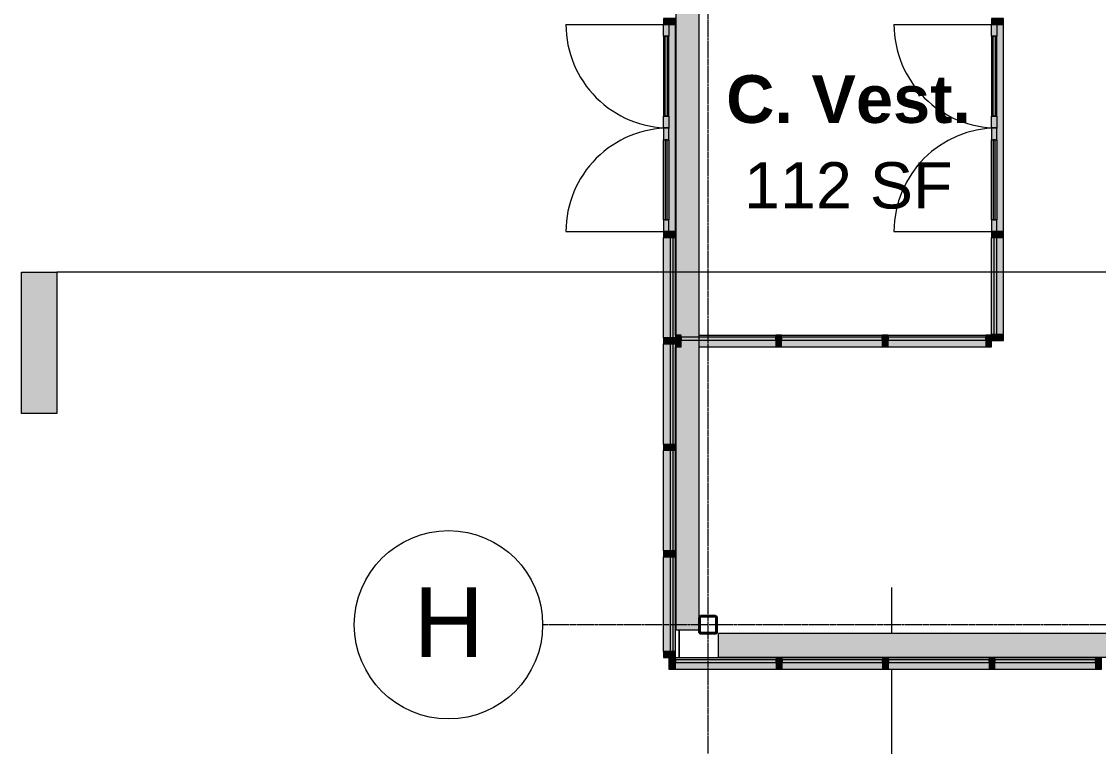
# Model space of a CAD drawing. Header units: inches. Extents: x 21836 to 26875, y -23174 to -20350.
# Drawn here: x 21839.3 to 22205.3, y -22825.7 to -22579.2 of the extents above; entities that cross this region are included whole.
import ezdxf

# ---------------------------------------------------------------- set-up
doc = ezdxf.new("R2010")
doc.units = ezdxf.units.IN
doc.header["$MEASUREMENT"] = 0
doc.linetypes.add('Grid Line 1_2_', pattern=[0.875, 0.5, -0.125, 0.125, -0.125])
for name, color, linetype, lineweight in [('A-DOOR', 31, 'Continuous', 13), ('A-GLAZ-CURT', 52, 'Continuous', 9), ('A-GLAZ-CWMG', 51, 'Continuous', 9), ('C-BLDG-PADS', 91, 'Continuous', 9), ('C-TOPO', 7, 'Continuous', 9), ('Conc', 7, 'Continuous', 9), ('G-ANNO-SYMB', 111, 'Continuous', 9), ('M-AREA-IDEN', 171, 'Continuous', 9), ('S-BEAM', 12, 'Continuous', 9), ('S-COLS', 52, 'Continuous', 9), ('S-GRID', 1, 'Continuous', 9), ('S-GRID-IDEN', 1, 'Continuous', 9)]:
    doc.layers.add(name, color=color, linetype=linetype, lineweight=lineweight)
doc.styles.add('Arial', font='arial.ttf', dxfattribs={"height": 23.60479})
doc.styles.add('Arial_2', font='arial.ttf', dxfattribs={"height": 15.736527})
doc.styles.add('Arial_B_1', font='arialbd.ttf', dxfattribs={"height": 16.236099})

# ---------------------------------------------------------------- blocks, each defined once
blk = doc.blocks.new('Girt_C - 8_D-767115-First Floor Plan')
at = {"layer": 'S-BEAM'}
h = blk.add_hatch(color=256, dxfattribs=at)
h.paths.add_polyline_path([(24244.02, -22787.49), (24244.02, -22787.3), (24099.02, -22787.34), (24099.02, -22787.49), (24221.25, -22787.49)], flags=0)
h.paths.add_polyline_path([(23616.77, -22787.49), (23616.77, -22787.3), (22810.02, -22787.33), (22810.02, -22787.49), (23599.2, -22787.49)], flags=0)
h.paths.add_polyline_path([(22458.77, -22787.49), (22458.77, -22787.3), (22076.14, -22787.33), (22076.14, -22787.49), (22216.89, -22787.49)], flags=0)
h = blk.add_hatch(color=256, dxfattribs=at)
h.paths.add_polyline_path([(24244.02, -22795.12), (24244.02, -22787.49), (24099.02, -22787.49), (24099.02, -22795.12), (24133.2, -22795.12), (24133.2, -22793.43), (24137.2, -22793.43), (24137.2, -22795.12), (24221.25, -22795.12)], flags=0)
h.paths.add_polyline_path([(23616.77, -22795.12), (23616.77, -22787.49), (22810.02, -22787.49), (22810.02, -22795.12), (23599.2, -22795.12)], flags=0)
h.paths.add_polyline_path([(22458.77, -22795.12), (22458.77, -22787.49), (22076.14, -22787.49), (22076.14, -22795.12), (22216.89, -22795.12)], flags=0)
h = blk.add_hatch(color=256, dxfattribs=at)
h.paths.add_polyline_path([(24244.02, -22795.3), (24244.02, -22795.12), (24137.2, -22795.13), (24137.2, -22795.3), (24221.25, -22795.3)], flags=0)
h.paths.add_polyline_path([(24133.2, -22795.3), (24133.2, -22795.12), (24099.02, -22795.13), (24099.02, -22795.3), (24117.57, -22795.3)], flags=0)
h.paths.add_polyline_path([(23616.77, -22795.3), (23616.77, -22795.12), (22810.02, -22795.12), (22810.02, -22795.3), (23599.2, -22795.3)], flags=0)
h.paths.add_polyline_path([(22458.77, -22795.3), (22458.77, -22795.12), (22076.14, -22795.12), (22076.14, -22795.3), (22216.89, -22795.3)], flags=0)
for p, q in [((22458.77, -22787.3), (22076.14, -22787.3)), ((22076.14, -22787.49), (22076.14, -22787.3)), ((22076.14, -22795.12), (22076.14, -22787.49)), ((22076.14, -22795.3), (22076.14, -22795.12)), ((22076.14, -22795.3), (22458.77, -22795.3))]:
    blk.add_line(p, q, dxfattribs=at)
blk = doc.blocks.new('Girt_C - 8_D-803273-First Floor Plan')
at = {"layer": 'S-BEAM'}
h = blk.add_hatch(color=256, dxfattribs=at)
h.paths.add_polyline_path([(22061.64, -22786.18), (22061.83, -22786.18), (22061.82, -22689.8), (22061.64, -22689.8), (22061.64, -22782.17)], flags=0)
h.paths.add_polyline_path([(22061.7, -22685.8), (22061.83, -22685.8), (22061.81, -22545.05), (22061.64, -22545.05), (22061.69, -22685.8)], flags=0)
h.paths.add_polyline_path([(22061.79, -22336.55), (22061.83, -22336.55), (22061.83, -21867.43), (22061.64, -21867.43), (22061.7, -22336.55)], flags=0)
h.paths.add_polyline_path([(22061.83, -21578.18), (22061.83, -21540.93), (22061.64, -21540.93), (22061.7, -21578.18), (22061.73, -21578.18)], flags=0)
h.paths.add_polyline_path([(22061.7, -21178.18), (22061.83, -21178.18), (22061.83, -21143.68), (22061.64, -21143.68), (22061.7, -21178.18)], flags=0)
h = blk.add_hatch(color=256, dxfattribs=at)
h.paths.add_polyline_path([(22061.83, -22786.18), (22069.45, -22786.18), (22069.45, -22687.55), (22063.52, -22687.55), (22063.52, -22689.8), (22061.83, -22689.8), (22061.83, -22782.17)], flags=0)
h.paths.add_polyline_path([(22069.45, -22686.55), (22069.45, -22544.3), (22063.64, -22544.3), (22063.64, -22545.05), (22061.83, -22545.05), (22061.83, -22685.8), (22063.52, -22685.8), (22063.52, -22686.55)], flags=0)
h.paths.add_polyline_path([(22063.64, -22543.3), (22069.45, -22543.3), (22069.45, -22542.93), (22063.64, -22542.93)], flags=0)
h.paths.add_polyline_path([(22061.83, -22336.55), (22069.45, -22336.55), (22069.45, -21867.43), (22061.83, -21867.43), (22061.83, -22259.29)], flags=0)
h.paths.add_polyline_path([(22069.45, -21578.18), (22069.45, -21540.93), (22061.83, -21540.93), (22061.83, -21578.18)], flags=0)
h.paths.add_polyline_path([(22069.45, -21178.18), (22069.45, -21143.68), (22061.83, -21143.68), (22061.83, -21178.18)], flags=0)
h = blk.add_hatch(color=256, dxfattribs=at)
h.paths.add_polyline_path([(22069.59, -22786.18), (22069.64, -22786.18), (22069.59, -22687.55), (22069.45, -22687.55), (22069.45, -22786.18)], flags=0)
h.paths.add_polyline_path([(22069.64, -22686.55), (22069.59, -22544.3), (22069.45, -22544.3), (22069.45, -22686.55), (22069.64, -22686.55)], flags=0)
h.paths.add_polyline_path([(22069.59, -22543.3), (22069.64, -22543.3), (22069.59, -22542.93), (22069.45, -22542.93), (22069.45, -22543.3), (22069.57, -22543.3)], flags=0)
h.paths.add_polyline_path([(22069.45, -22336.55), (22069.64, -22336.55), (22069.59, -21867.43), (22069.45, -21867.43), (22069.45, -22259.29)], flags=0)
h.paths.add_polyline_path([(22069.49, -21578.18), (22069.64, -21578.18), (22069.59, -21540.93), (22069.45, -21540.93), (22069.45, -21578.18)], flags=0)
h.paths.add_polyline_path([(22069.46, -21178.18), (22069.64, -21178.18), (22069.59, -21143.68), (22069.45, -21143.68), (22069.45, -21178.18)], flags=0)
h = blk.add_hatch(color=256, dxfattribs=at)
h.paths.add_polyline_path([(22069.45, -22687.55), (22069.45, -22686.55), (22063.52, -22686.55), (22063.52, -22687.55)], flags=0)
h.paths.add_polyline_path([(22063.64, -22544.3), (22069.45, -22544.3), (22069.45, -22543.3), (22063.64, -22543.3)], flags=0)
h = blk.add_hatch(color=256, dxfattribs=at)
h.paths.add_polyline_path([(22069.59, -22687.55), (22069.64, -22687.55), (22069.59, -22686.55), (22069.45, -22686.55), (22069.45, -22687.55), (22069.58, -22687.55)], flags=0)
h.paths.add_polyline_path([(22069.59, -22544.3), (22069.64, -22544.3), (22069.59, -22543.3), (22069.45, -22543.3), (22069.45, -22544.3), (22069.57, -22544.3)], flags=0)
for p, q in [((22061.64, -22545.05), (22061.64, -22685.8)), ((22069.64, -22686.55), (22069.64, -22545.59)), ((22069.64, -22687.55), (22069.64, -22686.55)), ((22069.64, -22781.77), (22069.64, -22687.55)), ((22061.64, -22689.8), (22061.64, -22786.18)), ((22061.83, -22786.18), (22061.64, -22786.18)), ((22069.45, -22786.18), (22061.83, -22786.18)), ((22069.64, -22786.18), (22069.45, -22786.18))]:
    blk.add_line(p, q, dxfattribs=at)
blk = doc.blocks.new('HSS-Hollow Structural Section-Column - HSS6X6X1_4-V11-First Floor Plan')
at = {"layer": 'S-COLS'}
h = blk.add_hatch(dxfattribs=at)
h.set_pattern_fill('FP_11', color=256, style=0, pattern_type=2)
h.set_pattern_definition([(225, (22072.64, -22784.303), (12.671354, -12.671354), []), (225, (22072.64, -22803.503), (12.671354, -12.671354), [])])
h.paths.add_polyline_path([(-2.53, 3), (-2.86, 2.86), (-3, 2.53), (-3, -2.53), (-2.86, -2.86), (-2.53, -3), (2.53, -3), (2.86, -2.86), (3, -2.53), (3, 2.53), (2.86, 2.86), (2.53, 3)], flags=0)
h.paths.add_polyline_path([(-2.53, 2.77), (2.53, 2.77), (2.7, 2.7), (2.77, 2.53), (2.77, -2.53), (2.7, -2.7), (2.53, -2.77), (-2.53, -2.77), (-2.7, -2.7), (-2.77, -2.53), (-2.77, 2.53), (-2.7, 2.7)], flags=0)
at = {"layer": 'S-COLS', "lineweight": 30}
for p, q in [((-3, 2.53), (-3, -2.53)), ((-2.77, -2.53), (-2.77, 2.53)), ((2.53, 3), (-2.53, 3)), ((-2.53, 2.77), (2.53, 2.77)), ((2.77, 2.53), (2.77, -2.53)), ((3, -2.53), (3, 2.53)), ((2.53, -2.77), (-2.53, -2.77)), ((-2.53, -3), (2.53, -3))]:
    blk.add_line(p, q, dxfattribs=at)
for centre, radius, start, end in [((-2.53, 2.53), 0.466, 90, 180), ((-2.53, 2.53), 0.233, 90, 180), ((2.53, 2.53), 0.466, 360, 90), ((2.53, 2.53), 0.233, 0, 90), ((-2.53, -2.53), 0.466, 180, 270), ((-2.53, -2.53), 0.233, 180, 270), ((2.53, -2.53), 0.466, 270, 360), ((2.53, -2.53), 0.233, 270, 360)]:
    blk.add_arc(centre, radius, start, end, dxfattribs=at)
blk = doc.blocks.new('System Panel - Glazed-827433-First Floor Plan')
at = {"layer": 'A-GLAZ-CURT', "transparency": 33554649}
blk.add_hatch(color=256, dxfattribs=at).paths.add_polyline_path([(-17.09, -0.25), (-17.09, -1.25), (17.09, -1.25), (17.09, -0.25)], flags=0)
at = {"layer": 'A-GLAZ-CURT', "lineweight": 13}
for p, q in [((17.09, -0.25), (-17.09, -0.25)), ((-17.09, -0.25), (-17.09, -1.25)), ((-17.09, -1.25), (17.09, -1.25)), ((17.09, -1.25), (17.09, -0.25))]:
    blk.add_line(p, q, dxfattribs=at)
at = {"layer": 'A-GLAZ-CURT'}
for p, q in [((-17.09, -1.25), (-17.09, -0.25)), ((17.09, -0.25), (-17.09, -0.25)), ((-17.09, -1.25), (17.09, -1.25)), ((17.09, -0.25), (17.09, -1.25))]:
    blk.add_line(p, q, dxfattribs=at)
blk = doc.blocks.new('Rectangular Mullion - Rectangular Mullion 1-769200-First Floor Plan')
at = {"layer": 'A-GLAZ-CWMG'}
h = blk.add_hatch(color=256, dxfattribs=at)
h.paths.add_polyline_path([(22387.27, -22799.43), (22421.45, -22799.43), (22421.45, -22797.18), (22387.27, -22797.18)], flags=0)
h.paths.add_polyline_path([(22387.27, -22796.18), (22421.45, -22796.18), (22421.45, -22795.43), (22387.27, -22795.43)], flags=0)
blk.add_hatch(color=256, dxfattribs=at).paths.add_polyline_path([(22421.45, -22797.18), (22421.45, -22796.18), (22387.27, -22796.18), (22387.27, -22797.18)], flags=0)
for p, q in [((22387.27, -22795.43), (22421.45, -22795.43)), ((22387.27, -22799.43), (22421.45, -22799.43))]:
    blk.add_line(p, q, dxfattribs=at)
blk = doc.blocks.new('Rectangular Mullion - Rectangular Mullion 1-827436-First Floor Plan')
at = {"layer": 'A-GLAZ-CWMG'}
blk.add_hatch(color=256, dxfattribs=at).paths.add_polyline_path([(-2, -2), (-2, 2), (0, 2), (0, -2)], flags=0)
at = {"layer": 'A-GLAZ-CWMG', "lineweight": 20}
for p, q in [((-2, 2), (0, 2)), ((-2, -2), (-2, 2)), ((0, 2), (0, -2)), ((0, -2), (-2, -2))]:
    blk.add_line(p, q, dxfattribs=at)
blk = doc.blocks.new('Rectangular Mullion - Rectangular Mullion 1-827430-First Floor Plan')
at = {"layer": 'A-GLAZ-CWMG'}
blk.add_hatch(color=256, dxfattribs=at).paths.add_polyline_path([(-1, -2), (-1, 2), (1, 2), (1, -2)], flags=0)
at = {"layer": 'A-GLAZ-CWMG', "lineweight": 20}
for p, q in [((-1, 2), (1, 2)), ((-1, -2), (-1, 2)), ((1, 2), (1, -2)), ((1, -2), (-1, -2))]:
    blk.add_line(p, q, dxfattribs=at)
blk = doc.blocks.new('Door_Single_Storefront - one-827478-First Floor Plan')
at = {"layer": 'A-DOOR'}
h = blk.add_hatch(color=256, dxfattribs=at)
h.paths.add_polyline_path([(17.59375, -0.25), (13.59375, -0.25), (13.59375, -2), (17.59375, -2)], flags=0)
h.paths.add_polyline_path([(-13.59375, -0.25), (-17.59375, -0.25), (-17.59375, -2), (-13.59375, -2)], flags=0)
h = blk.add_hatch(color=256, dxfattribs=at)
h.paths.add_polyline_path([(13.59375, -1.5), (-13.59375, -1.5), (-13.59375, -2), (13.59375, -2)], flags=0)
h.paths.add_polyline_path([(13.59375, -0.25), (-13.59375, -0.25), (-13.59375, -0.75), (13.59375, -0.75)], flags=0)
blk.add_hatch(color=256, dxfattribs=at).paths.add_polyline_path([(13.59375, -1.5), (13.59375, -0.75), (-13.59375, -0.75), (-13.59375, -1.5)], flags=0)
for p, q in [((-17.59375, -35.1875), (-17.59375, 0)), ((-17.59375, -0.25), (-13.59375, -0.25)), ((-13.59375, -2), (-17.59375, -2)), ((-13.59375, -0.25), (-13.59375, -2)), ((13.59375, -0.25), (-13.59375, -0.25)), ((-13.59375, -1.5), (-13.59375, -0.75)), ((-13.59375, -0.75), (13.59375, -0.75)), ((13.59375, -1.5), (-13.59375, -1.5)), ((-13.59375, -2), (13.59375, -2)), ((13.59375, -2), (13.59375, -0.25)), ((13.59375, -0.25), (17.59375, -0.25)), ((13.59375, -0.75), (13.59375, -1.5)), ((17.59375, -2), (13.59375, -2)), ((17.59375, -0.25), (17.59375, -2))]:
    blk.add_line(p, q, dxfattribs=at)
blk.add_arc((-17.59375, 0), 35.1875, 270, 0, dxfattribs=at)
blk = doc.blocks.new('Door_Single_Storefront - one-827479-First Floor Plan')
at = {"layer": 'A-DOOR'}
h = blk.add_hatch(color=256, dxfattribs=at)
h.paths.add_polyline_path([(-17.59375, 0.25), (-13.59375, 0.25), (-13.59375, 2), (-17.59375, 2)], flags=0)
h.paths.add_polyline_path([(13.59375, 2), (13.59375, 0.25), (17.59375, 0.25), (17.59375, 2)], flags=0)
h = blk.add_hatch(color=256, dxfattribs=at)
h.paths.add_polyline_path([(-13.59375, 1.5), (13.59375, 1.5), (13.59375, 2), (-13.59375, 2)], flags=0)
h.paths.add_polyline_path([(-13.59375, 0.25), (13.59375, 0.25), (13.59375, 0.75), (-13.59375, 0.75)], flags=0)
blk.add_hatch(color=256, dxfattribs=at).paths.add_polyline_path([(-13.59375, 0.75), (13.59375, 0.75), (13.59375, 1.5), (-13.59375, 1.5)], flags=0)
for p, q in [((-17.59375, 35.1875), (-17.59375, 0)), ((-13.59375, 2), (-17.59375, 2)), ((-17.59375, 0.25), (-13.59375, 0.25)), ((-13.59375, 0.25), (-13.59375, 2)), ((-13.59375, 2), (13.59375, 2)), ((13.59375, 1.5), (-13.59375, 1.5)), ((-13.59375, 1.5), (-13.59375, 0.75)), ((-13.59375, 0.75), (13.59375, 0.75)), ((13.59375, 0.25), (-13.59375, 0.25)), ((17.59375, 2), (13.59375, 2)), ((13.59375, 2), (13.59375, 0.25)), ((13.59375, 0.75), (13.59375, 1.5)), ((13.59375, 0.25), (17.59375, 0.25)), ((17.59375, 0.25), (17.59375, 2))]:
    blk.add_line(p, q, dxfattribs=at)
blk.add_arc((-17.59375, 0), 35.1875, 360, 90, dxfattribs=at)
blk = doc.blocks.new('System Panel - Glazed-827432-First Floor Plan')
at = {"layer": 'A-GLAZ-CURT', "transparency": 33554649}
blk.add_hatch(color=256, dxfattribs=at).paths.add_polyline_path([(-16.53, -0.25), (-16.53, -1.25), (16.53, -1.25), (16.53, -0.25)], flags=0)
at = {"layer": 'A-GLAZ-CURT', "lineweight": 13}
for p, q in [((16.53, -0.25), (-16.53, -0.25)), ((-16.53, -0.25), (-16.53, -1.25)), ((-16.53, -1.25), (16.53, -1.25)), ((16.53, -1.25), (16.53, -0.25))]:
    blk.add_line(p, q, dxfattribs=at)
at = {"layer": 'A-GLAZ-CURT'}
for p, q in [((-16.53, -1.25), (-16.53, -0.25)), ((16.53, -0.25), (-16.53, -0.25)), ((-16.53, -1.25), (16.53, -1.25)), ((16.53, -0.25), (16.53, -1.25))]:
    blk.add_line(p, q, dxfattribs=at)
blk = doc.blocks.new('Rectangular Mullion - Rectangular Mullion 1-769212-First Floor Plan')
at = {"layer": 'A-GLAZ-CWMG'}
blk.add_hatch(color=256, dxfattribs=at).paths.add_polyline_path([(22173.02, -22615.43), (22173.02, -22580.24), (22170.77, -22580.24), (22170.77, -22615.43)], flags=0)
blk.add_line((22173.02, -22615.43), (22173.02, -22580.24), dxfattribs=at)
blk = doc.blocks.new('Rectangular Mullion - Rectangular Mullion 1-769213-First Floor Plan')
at = {"layer": 'A-GLAZ-CWMG'}
blk.add_hatch(color=256, dxfattribs=at).paths.add_polyline_path([(22170.77, -22650.62), (22173.02, -22650.62), (22173.02, -22615.43), (22170.77, -22615.43), (22170.77, -22646.62)], flags=0)
blk.add_line((22173.02, -22650.62), (22173.02, -22615.43), dxfattribs=at)
blk = doc.blocks.new('Rectangular Mullion - Rectangular Mullion 1-785049-First Floor Plan')
at = {"layer": 'A-GLAZ-CWMG'}
h = blk.add_hatch(color=256, dxfattribs=at)
h.paths.add_polyline_path([(22169.77, -22685.68), (22169.77, -22652.62), (22169.02, -22652.62), (22169.02, -22685.68)], flags=0)
h.paths.add_polyline_path([(22173.02, -22685.68), (22173.02, -22652.62), (22170.77, -22652.62), (22170.77, -22685.68)], flags=0)
blk.add_hatch(color=256, dxfattribs=at).paths.add_polyline_path([(22170.77, -22685.68), (22170.77, -22652.62), (22169.77, -22652.62), (22169.77, -22685.68)], flags=0)
for p, q in [((22169.02, -22685.68), (22169.02, -22652.62)), ((22173.02, -22685.68), (22173.02, -22652.62))]:
    blk.add_line(p, q, dxfattribs=at)
blk = doc.blocks.new('Rectangular Mullion - Rectangular Mullion 1-838711-First Floor Plan')
at = {"layer": 'A-GLAZ-CWMG'}
blk.add_hatch(color=256, dxfattribs=at).paths.add_polyline_path([(0, -2), (-2, -2), (-2, 2), (0, 2)], flags=0)
at = {"layer": 'A-GLAZ-CWMG', "lineweight": 20}
for p, q in [((-2, 2), (0, 2)), ((-2, -2), (-2, 2)), ((0, 2), (0, -2)), ((0, -2), (-2, -2))]:
    blk.add_line(p, q, dxfattribs=at)
blk = doc.blocks.new('Rectangular Mullion - Rectangular Mullion 1-827464-First Floor Plan')
at = {"layer": 'A-GLAZ-CWMG'}
blk.add_hatch(color=256, dxfattribs=at).paths.add_polyline_path([(1, -2), (-1, -2), (-1, 2), (1, 2)], flags=0)
at = {"layer": 'A-GLAZ-CWMG', "lineweight": 20}
for p, q in [((-1, 2), (1, 2)), ((-1, -2), (-1, 2)), ((1, 2), (1, -2)), ((1, -2), (-1, -2))]:
    blk.add_line(p, q, dxfattribs=at)
blk = doc.blocks.new('System Panel - Glazed-827441-First Floor Plan')
at = {"layer": 'A-GLAZ-CURT', "transparency": 33554649}
blk.add_hatch(color=256, dxfattribs=at).paths.add_polyline_path([(-16.59, -0.25), (-16.59, -1.25), (16.59, -1.25), (16.59, -0.25), (3.93, -0.25)], flags=0)
at = {"layer": 'A-GLAZ-CURT', "lineweight": 13}
for p, q in [((16.59, -0.25), (-16.59, -0.25)), ((-16.59, -0.25), (-16.59, -1.25)), ((-16.59, -1.25), (16.59, -1.25)), ((16.59, -1.25), (16.59, -0.25))]:
    blk.add_line(p, q, dxfattribs=at)
at = {"layer": 'A-GLAZ-CURT'}
for p, q in [((-16.59, -1.25), (-16.59, -0.25)), ((16.59, -0.25), (-16.59, -0.25)), ((-16.59, -1.25), (16.59, -1.25)), ((16.59, -0.25), (16.59, -1.25))]:
    blk.add_line(p, q, dxfattribs=at)
blk = doc.blocks.new('System Panel - Glazed-840367-First Floor Plan')
at = {"layer": 'A-GLAZ-CURT', "transparency": 33554649}
blk.add_hatch(color=256, dxfattribs=at).paths.add_polyline_path([(-16.06, -0.25), (-16.06, -1.25), (16.06, -1.25), (16.06, -0.25), (0.92, -0.25)], flags=0)
at = {"layer": 'A-GLAZ-CURT', "lineweight": 13}
for p, q in [((16.06, -0.25), (-16.06, -0.25)), ((-16.06, -0.25), (-16.06, -1.25)), ((-16.06, -1.25), (16.06, -1.25)), ((16.06, -1.25), (16.06, -0.25))]:
    blk.add_line(p, q, dxfattribs=at)
at = {"layer": 'A-GLAZ-CURT'}
for p, q in [((-16.06, -1.25), (-16.06, -0.25)), ((9.94, -0.25), (-16.06, -0.25)), ((-16.06, -1.25), (9.94, -1.25))]:
    blk.add_line(p, q, dxfattribs=at)
blk = doc.blocks.new('Rectangular Mullion - Rectangular Mullion 1-769210-First Floor Plan')
at = {"layer": 'A-GLAZ-CWMG'}
h = blk.add_hatch(color=256, dxfattribs=at)
h.paths.add_polyline_path([(22798.39, -22528.42), (22798.39, -22495.23), (22797.64, -22495.23), (22797.64, -22528.42)], flags=0)
h.paths.add_polyline_path([(22796.64, -22528.42), (22796.64, -22495.23), (22794.39, -22495.23), (22794.39, -22528.42)], flags=0)
blk.add_hatch(color=256, dxfattribs=at).paths.add_polyline_path([(22797.64, -22528.42), (22797.64, -22495.23), (22796.64, -22495.23), (22796.64, -22528.42)], flags=0)
for p, q in [((22794.39, -22495.23), (22794.39, -22528.42)), ((22798.39, -22495.23), (22798.39, -22528.42))]:
    blk.add_line(p, q, dxfattribs=at)
blk = doc.blocks.new('Rectangular Mullion - Rectangular Mullion 1-769211-First Floor Plan')
at = {"layer": 'A-GLAZ-CWMG'}
h = blk.add_hatch(color=256, dxfattribs=at)
h.paths.add_polyline_path([(22798.39, -22493.23), (22798.39, -22459.04), (22797.64, -22459.04), (22797.64, -22493.23)], flags=0)
h.paths.add_polyline_path([(22796.64, -22493.23), (22796.64, -22459.04), (22794.39, -22459.04), (22794.39, -22493.23)], flags=0)
blk.add_hatch(color=256, dxfattribs=at).paths.add_polyline_path([(22797.64, -22493.23), (22797.64, -22459.04), (22796.64, -22459.04), (22796.64, -22493.23)], flags=0)
for p, q in [((22794.39, -22459.04), (22794.39, -22493.23)), ((22798.39, -22459.04), (22798.39, -22493.23))]:
    blk.add_line(p, q, dxfattribs=at)
blk = doc.blocks.new('Rectangular Mullion - Rectangular Mullion 1-840366-First Floor Plan')
at = {"layer": 'A-GLAZ-CWMG'}
h = blk.add_hatch(color=256, dxfattribs=at)
h.paths.add_polyline_path([(22069.64, -22689.8), (22095.64, -22689.8), (22095.64, -22687.55), (22069.64, -22687.55)], flags=0)
h.paths.add_polyline_path([(22078.66, -22686.55), (22095.64, -22686.55), (22095.64, -22685.8), (22069.64, -22685.8), (22069.64, -22686.55)], flags=0)
blk.add_hatch(color=256, dxfattribs=at).paths.add_polyline_path([(22078.66, -22687.55), (22095.64, -22687.55), (22095.64, -22686.55), (22069.64, -22686.55), (22069.64, -22687.55)], flags=0)
for p, q in [((22069.64, -22685.8), (22095.64, -22685.8)), ((22069.64, -22689.8), (22095.64, -22689.8))]:
    blk.add_line(p, q, dxfattribs=at)
blk = doc.blocks.new('Rectangular Mullion - Rectangular Mullion 1-838588-First Floor Plan')
at = {"layer": 'A-GLAZ-CWMG'}
blk.add_hatch(color=256, dxfattribs=at).paths.add_polyline_path([(0, 2), (0, -2), (-2, -2), (-2, 2)], flags=0)
at = {"layer": 'A-GLAZ-CWMG', "lineweight": 20}
for p, q in [((-2, 2), (0, 2)), ((-2, -2), (-2, 2)), ((0, 2), (0, -2)), ((0, -2), (-2, -2))]:
    blk.add_line(p, q, dxfattribs=at)
blk = doc.blocks.new('Rectangular Mullion - Rectangular Mullion 1-838589-First Floor Plan')
at = {"layer": 'A-GLAZ-CWMG'}
blk.add_hatch(color=256, dxfattribs=at).paths.add_polyline_path([(-2, 2), (-2, -2), (0, -2), (0, 2)], flags=0)
at = {"layer": 'A-GLAZ-CWMG', "lineweight": 20}
for p, q in [((0, 2), (-2, 2)), ((-2, 2), (-2, -2)), ((0, -2), (0, 2)), ((-2, -2), (0, -2))]:
    blk.add_line(p, q, dxfattribs=at)
blk = doc.blocks.new('Door_Single_Storefront - one-827452-First Floor Plan')
at = {"layer": 'A-DOOR'}
h = blk.add_hatch(color=256, dxfattribs=at)
h.paths.add_polyline_path([(17.59375, -2), (17.59375, -0.25), (13.59375, -0.25), (13.59375, -2)], flags=0)
h.paths.add_polyline_path([(-17.59375, -2), (-13.59375, -2), (-13.59375, -0.25), (-17.59375, -0.25)], flags=0)
h = blk.add_hatch(color=256, dxfattribs=at)
h.paths.add_polyline_path([(13.59375, -2), (13.59375, -1.5), (-13.59375, -1.5), (-13.59375, -2)], flags=0)
h.paths.add_polyline_path([(13.59375, -0.75), (13.59375, -0.25), (-13.59375, -0.25), (-13.59375, -0.75)], flags=0)
blk.add_hatch(color=256, dxfattribs=at).paths.add_polyline_path([(13.59375, -1.5), (13.59375, -0.75), (-13.59375, -0.75), (-13.59375, -1.5)], flags=0)
for p, q in [((-17.59375, -35.1875), (-17.59375, 0)), ((-17.59375, -0.25), (-13.59375, -0.25)), ((-13.59375, -2), (-17.59375, -2)), ((-13.59375, -0.25), (-13.59375, -2)), ((13.59375, -0.25), (-13.59375, -0.25)), ((-13.59375, -1.5), (-13.59375, -0.75)), ((-13.59375, -0.75), (13.59375, -0.75)), ((13.59375, -1.5), (-13.59375, -1.5)), ((-13.59375, -2), (13.59375, -2)), ((13.59375, -2), (13.59375, -0.25)), ((13.59375, -0.25), (17.59375, -0.25)), ((13.59375, -0.75), (13.59375, -1.5)), ((17.59375, -2), (13.59375, -2)), ((17.59375, -0.25), (17.59375, -2))]:
    blk.add_line(p, q, dxfattribs=at)
blk.add_arc((-17.59375, 0), 35.1875, 270, 0, dxfattribs=at)
blk = doc.blocks.new('Door_Single_Storefront - one-827453-First Floor Plan')
at = {"layer": 'A-DOOR'}
h = blk.add_hatch(color=256, dxfattribs=at)
h.paths.add_polyline_path([(13.59375, 2), (13.59375, 0.25), (17.59375, 0.25), (17.59375, 2)], flags=0)
h.paths.add_polyline_path([(-16.51465, 2), (-17.59375, 2), (-17.59375, 0.25), (-13.59375, 0.25), (-13.59375, 2)], flags=0)
h = blk.add_hatch(color=256, dxfattribs=at)
h.paths.add_polyline_path([(13.59375, 2), (-13.59375, 2), (-13.59375, 1.5), (13.59375, 1.5)], flags=0)
h.paths.add_polyline_path([(-13.59375, 0.75), (-13.59375, 0.25), (13.59375, 0.25), (13.59375, 0.75)], flags=0)
blk.add_hatch(color=256, dxfattribs=at).paths.add_polyline_path([(13.59375, 1.5), (-13.59375, 1.5), (-13.59375, 0.75), (13.59375, 0.75)], flags=0)
for p, q in [((-17.59375, 35.1875), (-17.59375, 0)), ((-13.59375, 2), (-17.59375, 2)), ((-17.59375, 0.25), (-13.59375, 0.25)), ((-13.59375, 0.25), (-13.59375, 2)), ((-13.59375, 2), (13.59375, 2)), ((13.59375, 1.5), (-13.59375, 1.5)), ((-13.59375, 1.5), (-13.59375, 0.75)), ((-13.59375, 0.75), (13.59375, 0.75)), ((13.59375, 0.25), (-13.59375, 0.25)), ((17.59375, 2), (13.59375, 2)), ((13.59375, 2), (13.59375, 0.25)), ((13.59375, 0.75), (13.59375, 1.5)), ((13.59375, 0.25), (17.59375, 0.25)), ((17.59375, 0.25), (17.59375, 2))]:
    blk.add_line(p, q, dxfattribs=at)
blk.add_arc((-17.59375, 0), 35.1875, 360, 90, dxfattribs=at)
blk = doc.blocks.new('System Panel - Glazed-827454-First Floor Plan')
at = {"layer": 'A-GLAZ-CURT', "transparency": 33554649}
blk.add_hatch(color=256, dxfattribs=at).paths.add_polyline_path([(17.09, 0.25), (17.09, 1.25), (-17.09, 1.25), (-17.09, 0.25)], flags=0)
at = {"layer": 'A-GLAZ-CURT', "lineweight": 13}
for p, q in [((17.09, 1.25), (-17.09, 1.25)), ((-17.09, 1.25), (-17.09, 0.25)), ((-17.09, 0.25), (17.09, 0.25)), ((17.09, 0.25), (17.09, 1.25))]:
    blk.add_line(p, q, dxfattribs=at)
at = {"layer": 'A-GLAZ-CURT'}
for p, q in [((-17.09, 0.25), (-17.09, 1.25)), ((17.09, 1.25), (-17.09, 1.25)), ((-17.09, 0.25), (17.09, 0.25)), ((17.09, 1.25), (17.09, 0.25))]:
    blk.add_line(p, q, dxfattribs=at)
blk = doc.blocks.new('System Panel - Glazed-827485-First Floor Plan')
at = {"layer": 'A-GLAZ-CURT', "transparency": 33554649}
blk.add_hatch(color=256, dxfattribs=at).paths.add_polyline_path([(16.12, 1.25), (-16.12, 1.25), (-16.12, 0.25), (16.12, 0.25)], flags=0)
at = {"layer": 'A-GLAZ-CURT', "lineweight": 13}
for p, q in [((16.12, 1.25), (-16.12, 1.25)), ((-16.12, 1.25), (-16.12, 0.25)), ((-16.12, 0.25), (16.12, 0.25)), ((16.12, 0.25), (16.12, 1.25))]:
    blk.add_line(p, q, dxfattribs=at)
at = {"layer": 'A-GLAZ-CURT'}
for p, q in [((-16.12, 0.25), (-16.12, 1.25)), ((16.12, 1.25), (-16.12, 1.25)), ((-16.12, 0.25), (16.12, 0.25)), ((16.12, 1.25), (16.12, 0.25))]:
    blk.add_line(p, q, dxfattribs=at)
blk = doc.blocks.new('Rectangular Mullion - Rectangular Mullion 1-V37-First Floor Plan')
at = {"layer": 'A-GLAZ-CWMG'}
blk.add_hatch(color=256, dxfattribs=at).paths.add_polyline_path([(22059.27, -22615.43), (22061.52, -22615.43), (22061.52, -22580.24), (22059.27, -22580.24), (22059.27, -22611.43)], flags=0)
blk.add_line((22061.52, -22615.43), (22061.52, -22580.24), dxfattribs=at)
blk = doc.blocks.new('Rectangular Mullion - Rectangular Mullion 1-V38-First Floor Plan')
at = {"layer": 'A-GLAZ-CWMG'}
blk.add_hatch(color=256, dxfattribs=at).paths.add_polyline_path([(22059.27, -22650.62), (22061.52, -22650.62), (22061.52, -22615.43), (22059.27, -22615.43), (22059.27, -22646.62)], flags=0)
blk.add_line((22061.52, -22650.62), (22061.52, -22615.43), dxfattribs=at)
blk = doc.blocks.new('Rectangular Mullion - Rectangular Mullion 1-V39-First Floor Plan')
at = {"layer": 'A-GLAZ-CWMG'}
h = blk.add_hatch(color=256, dxfattribs=at)
h.paths.add_polyline_path([(22061.52, -22686.8), (22061.52, -22652.62), (22060.77, -22652.62), (22060.77, -22686.8)], flags=0)
h.paths.add_polyline_path([(22057.52, -22686.8), (22059.77, -22686.8), (22059.77, -22652.62), (22057.52, -22652.62)], flags=0)
blk.add_hatch(color=256, dxfattribs=at).paths.add_polyline_path([(22060.77, -22686.8), (22060.77, -22652.62), (22059.77, -22652.62), (22059.77, -22686.8)], flags=0)
for p, q in [((22057.52, -22686.8), (22057.52, -22652.62)), ((22061.52, -22685.8), (22061.52, -22652.62))]:
    blk.add_line(p, q, dxfattribs=at)
blk = doc.blocks.new('Rectangular Mullion - Rectangular Mullion 1-V40-First Floor Plan')
at = {"layer": 'A-GLAZ-CWMG'}
h = blk.add_hatch(color=256, dxfattribs=at)
h.paths.add_polyline_path([(22057.52, -22722.99), (22059.77, -22722.99), (22059.77, -22688.8), (22057.52, -22688.8)], flags=0)
h.paths.add_polyline_path([(22061.52, -22722.99), (22061.52, -22688.8), (22060.77, -22688.8), (22060.77, -22722.99)], flags=0)
blk.add_hatch(color=256, dxfattribs=at).paths.add_polyline_path([(22060.77, -22722.99), (22060.77, -22688.8), (22059.77, -22688.8), (22059.77, -22722.99)], flags=0)
for p, q in [((22057.52, -22722.99), (22057.52, -22688.8)), ((22061.52, -22722.99), (22061.52, -22689.8))]:
    blk.add_line(p, q, dxfattribs=at)
blk = doc.blocks.new('Rectangular Mullion - Rectangular Mullion 1-V14-First Floor Plan')
at = {"layer": 'A-GLAZ-CWMG'}
h = blk.add_hatch(color=256, dxfattribs=at)
h.paths.add_polyline_path([(24462.02, -22364.05), (24496.2, -22364.05), (24496.2, -22363.3), (24462.02, -22363.3)], flags=0)
h.paths.add_polyline_path([(24462.02, -22362.3), (24496.2, -22362.3), (24496.2, -22360.05), (24462.02, -22360.05)], flags=0)
blk.add_hatch(color=256, dxfattribs=at).paths.add_polyline_path([(24496.2, -22363.3), (24496.2, -22362.3), (24462.02, -22362.3), (24462.02, -22363.3)], flags=0)
for p, q in [((24462.02, -22360.05), (24496.2, -22360.05)), ((24462.02, -22364.05), (24496.2, -22364.05))]:
    blk.add_line(p, q, dxfattribs=at)
blk = doc.blocks.new('Rectangular Mullion - Rectangular Mullion 1-827472-First Floor Plan')
at = {"layer": 'A-GLAZ-CWMG'}
blk.add_hatch(color=256, dxfattribs=at).paths.add_polyline_path([(-2, -2), (-2, 2), (0, 2), (0, -2)], flags=0)
at = {"layer": 'A-GLAZ-CWMG', "lineweight": 20}
for p, q in [((-2, 2), (0, 2)), ((-2, -2), (-2, 2)), ((0, 2), (0, -2)), ((0, -2), (-2, -2))]:
    blk.add_line(p, q, dxfattribs=at)
blk = doc.blocks.new('Rectangular Mullion - Rectangular Mullion 1-827470-First Floor Plan')
at = {"layer": 'A-GLAZ-CWMG'}
blk.add_hatch(color=256, dxfattribs=at).paths.add_polyline_path([(-1, 2), (1, 2), (1, -2), (-1, -2)], flags=0)
at = {"layer": 'A-GLAZ-CWMG', "lineweight": 20}
for p, q in [((-1, 2), (1, 2)), ((-1, -2), (-1, 2)), ((1, 2), (1, -2)), ((1, -2), (-1, -2))]:
    blk.add_line(p, q, dxfattribs=at)
blk = doc.blocks.new('Rectangular Mullion - Rectangular Mullion 1-787037-First Floor Plan')
at = {"layer": 'A-GLAZ-CWMG'}
h = blk.add_hatch(color=256, dxfattribs=at)
h.paths.add_polyline_path([(22059.77, -22793.43), (22059.77, -22761.18), (22057.52, -22761.18), (22057.52, -22793.43), (22059.27, -22793.43)], flags=0)
h.paths.add_polyline_path([(22061.27, -22793.43), (22061.52, -22793.43), (22061.52, -22761.18), (22060.77, -22761.18), (22060.77, -22793.43)], flags=0)
blk.add_hatch(color=256, dxfattribs=at).paths.add_polyline_path([(22060.77, -22793.43), (22060.77, -22761.18), (22059.77, -22761.18), (22059.77, -22793.43)], flags=0)
for p, q in [((22057.52, -22793.43), (22057.52, -22761.18)), ((22061.52, -22793.43), (22061.52, -22761.18))]:
    blk.add_line(p, q, dxfattribs=at)
blk = doc.blocks.new('Grid - Grid Head - Circle-14747-First Floor Plan')
at = {"layer": 'S-GRID-IDEN'}
blk.add_circle((0, 0), 0.25, dxfattribs=at)
blk = doc.blocks.new('Section - 3_32_ x 3_8_-18514-First Floor Plan')
at = {"layer": 'G-ANNO-SYMB'}
blk.add_hatch(color=256, dxfattribs=at).paths.add_polyline_path([(0, 0.375), (0, 0), (-0.09375, 0), (-0.09375, 0.375)], flags=0)
for p, q in [((0, 0.375), (-0.09375, 0.375)), ((-0.09375, 0.375), (-0.09375, 0)), ((0, 0), (0, 0.375)), ((-0.09375, 0), (0, 0))]:
    blk.add_line(p, q, dxfattribs=at)

msp = doc.modelspace()

# ---------------------------------------------------------------- linework, layer by layer
at = {"layer": 'C-BLDG-PADS'}
msp.add_line((22062.85283, -22786.17781), (22062.85283, -22795.42781), dxfattribs=at)
at = {"layer": 'C-TOPO'}
msp.add_line((22062.85254, -22795.42781), (22062.85254, -22786.17781), dxfattribs=at)
at = {"layer": 'Conc'}
for p, q in [((22135.01523, -22771.59021), (22135.01523, -22787.30341)), ((22135.01523, -22795.30221), (22135.01523, -22795.42781)), ((22135.01523, -22799.42781), (22135.01523, -22892.06748))]:
    msp.add_line(p, q, dxfattribs=at)
at = {"layer": 'G-ANNO-SYMB'}
msp.add_line((26322.50937, -22664.44135), (21851.27267, -22664.44135), dxfattribs=at)
at = {"layer": 'S-GRID', "linetype": 'Grid Line 1_2_'}
for p, q in [((22072.64023, -23162.8711), (22072.64023, -20426.10083)), ((26875.45558, -22784.30281), (22016.39023, -22784.30281))]:
    msp.add_line(p, q, dxfattribs=at)

# ---------------------------------------------------------------- block references
at = {"layer": 'A-DOOR'}
for name, p, rotation in [('Door_Single_Storefront - one-827452-First Floor Plan', (22059.51523, -22597.83406), 270), ('Door_Single_Storefront - one-827478-First Floor Plan', (22171.01523, -22597.83406), 270), ('Door_Single_Storefront - one-827453-First Floor Plan', (22059.51523, -22633.02156), 90), ('Door_Single_Storefront - one-827479-First Floor Plan', (22171.01523, -22633.02156), 89.99999999999999)]:
    msp.add_blockref(name, p, dxfattribs=dict(at, rotation=rotation))
at = {"layer": 'A-GLAZ-CURT'}
for name, p, rotation in [('System Panel - Glazed-827454-First Floor Plan', (22059.51523, -22669.70906), 270), ('System Panel - Glazed-827432-First Floor Plan', (22171.01523, -22669.14656), 270), ('System Panel - Glazed-840367-First Floor Plan', (22079.57773, -22687.80281), 180), ('System Panel - Glazed-827433-First Floor Plan', (22114.73398, -22687.80281), 180), ('System Panel - Glazed-827441-First Floor Plan', (22150.42148, -22687.80281), 180), ('System Panel - Glazed-827454-First Floor Plan', (22059.51523, -22705.89656), 270), ('System Panel - Glazed-827454-First Floor Plan', (22059.51523, -22742.08406), 270), ('System Panel - Glazed-827485-First Floor Plan', (22059.51523, -22777.30281), 270), ('System Panel - Glazed-827433-First Floor Plan', (22078.67148, -22797.42781), 180), ('System Panel - Glazed-827433-First Floor Plan', (22114.85898, -22797.42781), 180), ('System Panel - Glazed-827433-First Floor Plan', (22151.04648, -22797.42781), 180), ('System Panel - Glazed-827433-First Floor Plan', (22187.23398, -22797.42781), 180)]:
    msp.add_blockref(name, p, dxfattribs=dict(at, rotation=rotation))
at = {"layer": 'A-GLAZ-CWMG', "extrusion": (0, 0, -1), "rotation": 270}
for name, p in [('Rectangular Mullion - Rectangular Mullion 1-827470-First Floor Plan', (-22059.51523, -22579.24031)), ('Rectangular Mullion - Rectangular Mullion 1-827464-First Floor Plan', (-22171.01523, -22579.24031)), ('Rectangular Mullion - Rectangular Mullion 1-827470-First Floor Plan', (-22059.51523, -22651.61531)), ('Rectangular Mullion - Rectangular Mullion 1-827464-First Floor Plan', (-22171.01523, -22651.61531)), ('Rectangular Mullion - Rectangular Mullion 1-827470-First Floor Plan', (-22059.51523, -22687.80281)), ('Rectangular Mullion - Rectangular Mullion 1-838711-First Floor Plan', (-22171.01523, -22687.67781)), ('Rectangular Mullion - Rectangular Mullion 1-827470-First Floor Plan', (-22059.51523, -22723.99031)), ('Rectangular Mullion - Rectangular Mullion 1-827470-First Floor Plan', (-22059.51523, -22760.17781)), ('Rectangular Mullion - Rectangular Mullion 1-827472-First Floor Plan', (-22059.51523, -22795.42781))]:
    msp.add_blockref(name, p, dxfattribs=at)
at = {"layer": 'A-GLAZ-CWMG'}
for name, p in [('Rectangular Mullion - Rectangular Mullion 1-V37-First Floor Plan', (0, 0)), ('Rectangular Mullion - Rectangular Mullion 1-769212-First Floor Plan', (0, 0)), ('Rectangular Mullion - Rectangular Mullion 1-V38-First Floor Plan', (0, 0)), ('Rectangular Mullion - Rectangular Mullion 1-769213-First Floor Plan', (0, 0)), ('Rectangular Mullion - Rectangular Mullion 1-V39-First Floor Plan', (0, 0)), ('Rectangular Mullion - Rectangular Mullion 1-785049-First Floor Plan', (0, 0)), ('Rectangular Mullion - Rectangular Mullion 1-840366-First Floor Plan', (0, 0)), ('Rectangular Mullion - Rectangular Mullion 1-838589-First Floor Plan', (22169.01523, -22687.80281)), ('Rectangular Mullion - Rectangular Mullion 1-V40-First Floor Plan', (0, 0)), ('Rectangular Mullion - Rectangular Mullion 1-787037-First Floor Plan', (0, 0)), ('Rectangular Mullion - Rectangular Mullion 1-769200-First Floor Plan', (-325.6875, 0)), ('Rectangular Mullion - Rectangular Mullion 1-769200-First Floor Plan', (-289.5, 0)), ('Rectangular Mullion - Rectangular Mullion 1-769200-First Floor Plan', (-253.3125, 0)), ('Rectangular Mullion - Rectangular Mullion 1-769200-First Floor Plan', (-217.125, 0))]:
    msp.add_blockref(name, p, dxfattribs=at)
at = {"layer": 'A-GLAZ-CWMG', "extrusion": (0, 0, -1)}
for name, p in [('Rectangular Mullion - Rectangular Mullion 1-838588-First Floor Plan', (-22061.51523, -22687.80281)), ('Rectangular Mullion - Rectangular Mullion 1-827464-First Floor Plan', (-22096.64023, -22687.80281)), ('Rectangular Mullion - Rectangular Mullion 1-827464-First Floor Plan', (-22132.82773, -22687.80281)), ('Rectangular Mullion - Rectangular Mullion 1-827436-First Floor Plan', (-22059.26523, -22797.42781)), ('Rectangular Mullion - Rectangular Mullion 1-827430-First Floor Plan', (-22060.57773, -22797.42781)), ('Rectangular Mullion - Rectangular Mullion 1-827430-First Floor Plan', (-22096.76523, -22797.42781)), ('Rectangular Mullion - Rectangular Mullion 1-827430-First Floor Plan', (-22132.95273, -22797.42781)), ('Rectangular Mullion - Rectangular Mullion 1-827430-First Floor Plan', (-22169.14023, -22797.42781)), ('Rectangular Mullion - Rectangular Mullion 1-827430-First Floor Plan', (-22205.32773, -22797.42781))]:
    msp.add_blockref(name, p, dxfattribs=at)
at = {"layer": 'A-GLAZ-CWMG'}
for name, p, rotation in [('Rectangular Mullion - Rectangular Mullion 1-769211-First Floor Plan', (-361.40352, -45484.19304), 90.0000000000043), ('Rectangular Mullion - Rectangular Mullion 1-769210-First Floor Plan', (-361.40352, -45484.19304), 90.00000000000863), ('Rectangular Mullion - Rectangular Mullion 1-V14-First Floor Plan', (-302.53759, -47221.19304), 90)]:
    msp.add_blockref(name, p, dxfattribs=dict(at, rotation=rotation))
at = {"layer": 'G-ANNO-SYMB', "extrusion": (0, 0, -1), "xscale": 127.9999999999999, "yscale": 127.9999999999999, "zscale": 127.9999999999999, "rotation": 180}
msp.add_blockref('Section - 3_32_ x 3_8_-18514-First Floor Plan', (-21851.27267, -22664.44135), dxfattribs=at)
at = {"layer": 'S-BEAM'}
for name in ['Girt_C - 8_D-803273-First Floor Plan', 'Girt_C - 8_D-767115-First Floor Plan']:
    msp.add_blockref(name, (0, 0), dxfattribs=at)
at = {"layer": 'S-COLS', "rotation": 180}
msp.add_blockref('HSS-Hollow Structural Section-Column - HSS6X6X1_4-V11-First Floor Plan', (22072.64023, -22784.30281), dxfattribs=at)
at = {"layer": 'S-GRID-IDEN', "xscale": 127.9999999999999, "yscale": 127.9999999999999, "zscale": 127.9999999999999, "rotation": 89.9999999999998}
msp.add_blockref('Grid - Grid Head - Circle-14747-First Floor Plan', (21984.39023, -22784.30281), dxfattribs=at)

# ---------------------------------------------------------------- texts
at = {"layer": 'M-AREA-IDEN', "attachment_point": 2, "line_spacing_factor": 0.938532}
for s, insert, char_height, width, style in [('C. Vest.', (22120.38274, -22597.47239), 16.236099, 96.384, 'Arial_B_1'), ('112 SF', (22120.27339, -22627.05043), 15.736527, 84.48, 'Arial_2')]:
    msp.add_mtext(s, dxfattribs=dict(at, insert=insert, char_height=char_height, width=width, style=style))

# ---------------------------------------------------------------- next in the draw order: texts
at = {"layer": 'S-GRID-IDEN', "insert": (21984.52022, -22771.59648), "char_height": 23.60479, "width": 28.224, "attachment_point": 2, "line_spacing_factor": 0.938532, "style": 'Arial', "bg_fill": 3, "box_fill_scale": 1.25, "bg_fill_color": 0, "bg_fill_transparency": 0}
msp.add_mtext('H', dxfattribs=at)

doc.saveas('drawing.dxf')
